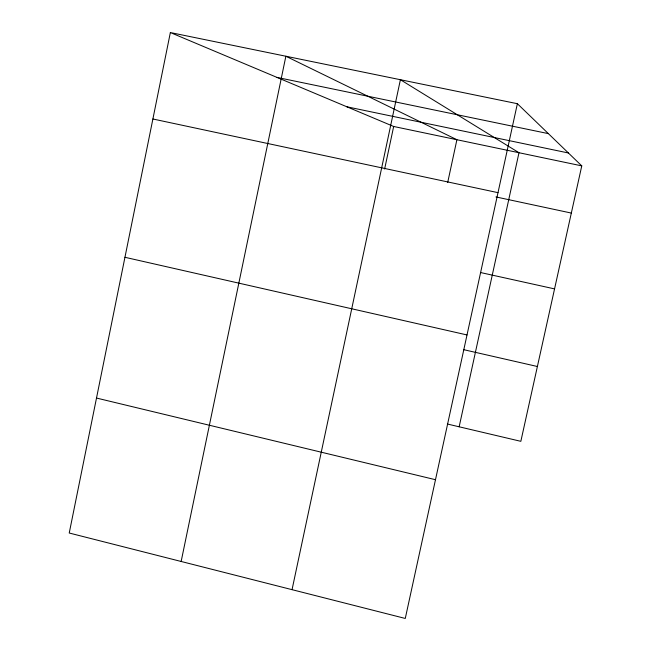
<?xml version="1.0" encoding="UTF-8"?>
<svg xmlns="http://www.w3.org/2000/svg" width="651" height="651" viewBox="0 0 651 651"><rect width="100%" height="100%" fill="white"/><g stroke="black" fill="none" stroke-linecap="round" stroke-linejoin="round"><path stroke-width="0.98" d="M170.359 32.55L69.234 533.023L405.272 618.45L517.374 103.704L170.359 32.55L393.676 126.481L581.766 165.875L520.841 441.329L447.343 424.013M181.149 561.471L285.87 56.238L456.904 139.721L447.701 182.459M292.047 589.668L400.398 79.715L518.985 152.725L459.15 426.796M384.635 169L393.676 126.481M277 77.404L548.362 133.626M346.837 106.78L568.413 152.985M152.895 118.995L497.999 192.663M495.964 196.944L571.326 213.064M480.528 272.533L554.554 288.898M124.951 257.291L467.011 334.948M463.536 349.636L537.392 366.505M96.511 398.054L435.486 479.706M517.374 103.704L581.766 165.875"/></g></svg>
